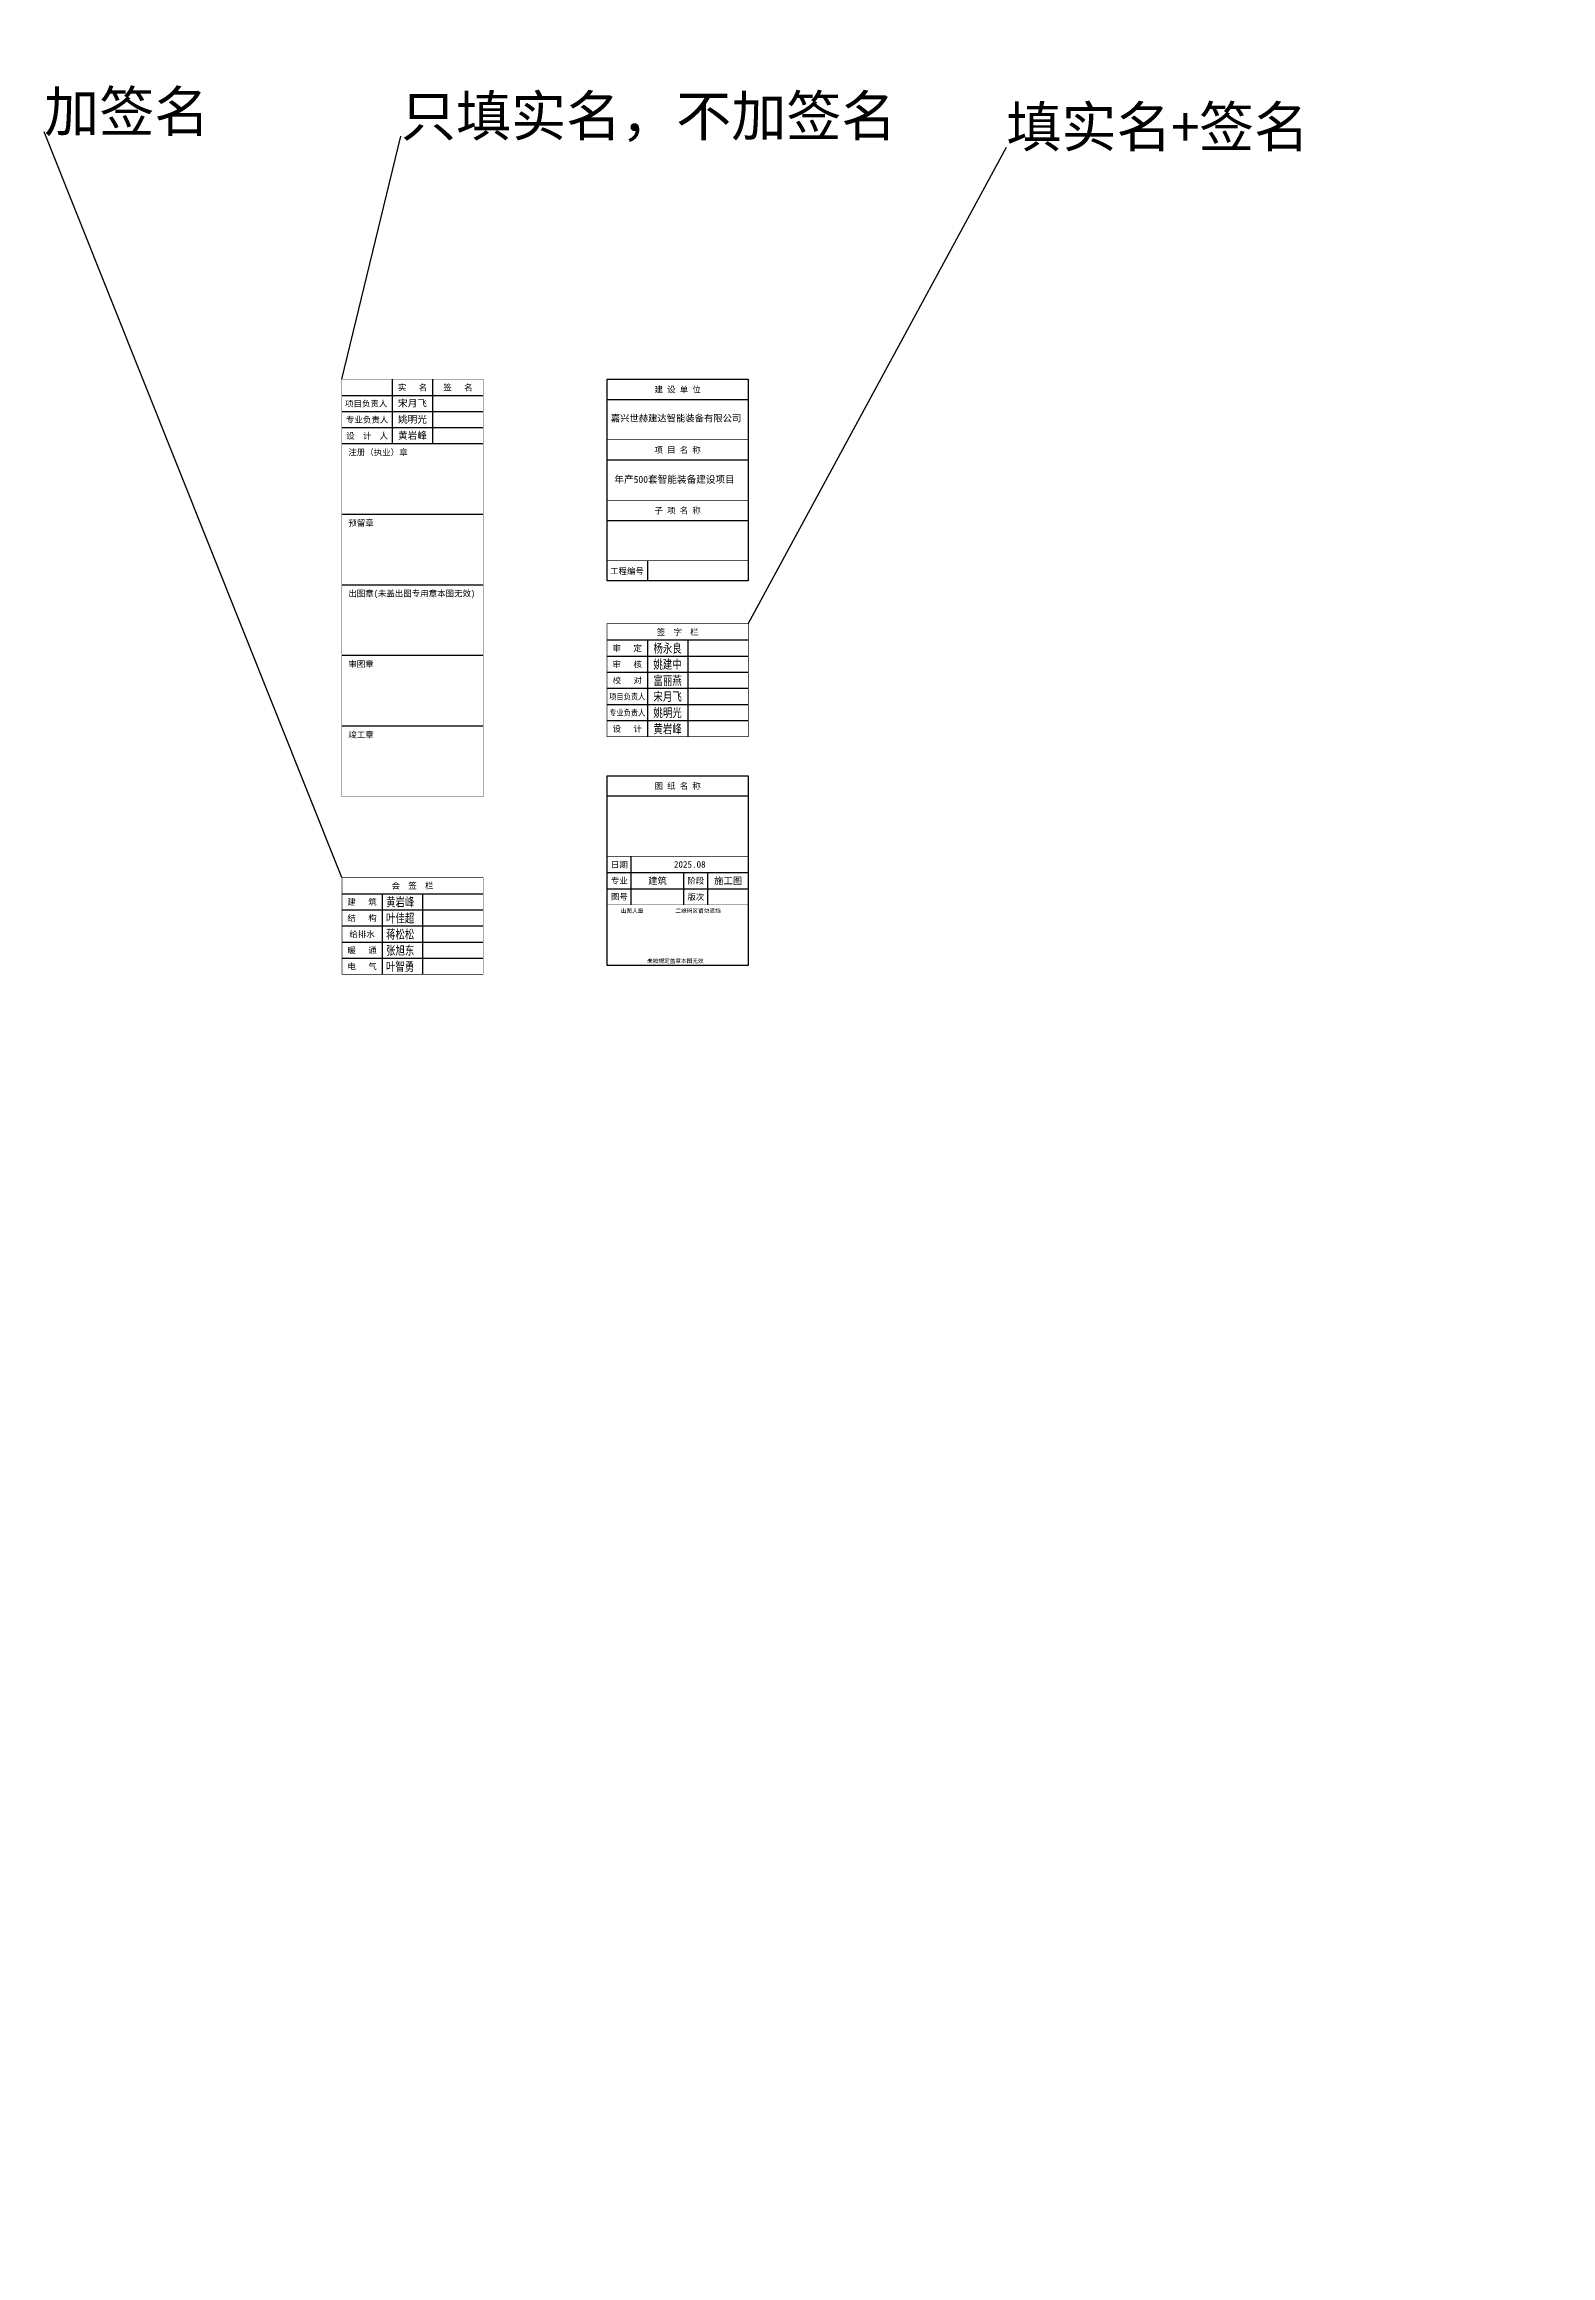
# Model space of a CAD drawing. Extents: x -222544 to -13848, y -31368 to 85559.
# Drawn here: x -222544 to -147883, y -24061 to 85559 of the extents above; entities that cross this region are included whole.
import ezdxf
from ezdxf.enums import TextEntityAlignment as Align
from ezdxf.xclip import XClip

# ---------------------------------------------------------------- set-up
doc = ezdxf.new("R2010")
doc.units = 0
doc.header["$LTSCALE"] = 1000
doc.header["$MEASUREMENT"] = 0
doc.header["$XCLIPFRAME"] = 0
doc.linetypes.add('10平面$0$DASH', pattern=[0.35, 0.25, -0.1])
doc.linetypes.add('10平面$0$DOTE', pattern=[2.42, 2, -0.2, 0.02, -0.2])
for name, color, linetype in [('0-cxFrame', 155, 'Continuous'), ('10平面$0$A-AXIS-DOTE', 14, '10平面$0$DOTE'), ('10平面$0$A-HATCH-2', 251, 'Continuous'), ('10平面$0$A-WINDOW', 140, 'Continuous'), ('10平面$0$AS-WALL', 40, 'Continuous'), ('10平面$0$AS-结构边线层', 200, 'Continuous'), ('A-WINDOW', 140, 'Continuous'), ('qianming', 155, 'Continuous')]:
    doc.layers.add(name, color=color, linetype=linetype)
doc.styles.add('BZHZ', font='bzxw', dxfattribs={"width": 0.8, "bigfont": 'bzhz'})
doc.styles.add('cx_biaoti', font='')
doc.styles.add('cx_tuming', font='')
doc.styles.add('图框宋体', font='', dxfattribs={"width": 0.75})
doc.styles.add('黑体', font='', dxfattribs={"height": 12})
doc.styles.get('cx_biaoti').set_extended_font_data('SimSun')
doc.styles.get('cx_tuming').set_extended_font_data('SimHei')
doc.styles.get('图框宋体').set_extended_font_data('SimSun')
doc.styles.get('黑体').set_extended_font_data('SimHei')

# ---------------------------------------------------------------- blocks, each defined once
blk = doc.blocks.new('10平面$0$dote')
at = {"layer": '10平面$0$A-AXIS-DOTE', "ltscale": 2}
for p, q in [((98696.4, -164750), (-75513.6, -164750)), ((98696.4, -255900), (-97273.6, -255900))]:
    blk.add_line(p, q, dxfattribs=at)
blk = doc.blocks.new('10平面$0$43243')
at = {"layer": '10平面$0$AS-结构边线层'}
for points in [[(-264361, 722920), (-285754, 656986), (-285754, 639720), (-254454, 639720), (-254454, 640170), (-252354, 640170), (-252354, 639720), (-250514, 639720), (-250514, 639550), (-229294, 639550)], [(-229294, 621290), (-250514, 621290), (-250514, 621120), (-252354, 621120), (-252354, 620570), (-254454, 620570), (-254454, 621120), (-263994, 621120), (-263994, 621290), (-277514, 621290), (-277514, 621120), (-279354, 621120), (-279354, 620570), (-281454, 620570), (-281454, 621120), (-295987, 621120), (-313454, 567286)], [(-313454, 548520), (-281454, 548520), (-281454, 549070), (-279354, 549070), (-279354, 548520), (-277514, 548520), (-277514, 548350), (-263994, 548350), (-263994, 548520), (-254454, 548520), (-254454, 549070), (-252354, 549070), (-252354, 548520), (-250514, 548520), (-250514, 548350), (-229294, 548350)]]:
    blk.add_lwpolyline(points, dxfattribs=at)
blk = doc.blocks.new('10平面$0$4324324')
at = {"layer": '10平面$0$A-HATCH-2', "linetype": '10平面$0$DASH'}
for p, q in [((-312854.2, 549870), (-138054.2, 549870)), ((-312854.2, 549370), (-138054.2, 549370))]:
    blk.add_line(p, q, dxfattribs=at)
blk = doc.blocks.new('10平面$0$w42343')
at = {"layer": '10平面$0$A-HATCH-2', "linetype": '10平面$0$DASH'}
for p, q in [((-263654.2, 640970), (-128354.2, 640970)), ((-263654.2, 640470), (-128354.2, 640470))]:
    blk.add_line(p, q, dxfattribs=at)
blk = doc.blocks.new('10平面')
at = {"layer": '10平面$0$A-WINDOW'}
for name in ['10平面$0$43243', '10平面$0$w42343', '10平面$0$4324324']:
    blk.add_blockref(name, (0, 0), dxfattribs=at)
at = {"layer": '10平面$0$AS-WALL'}
blk.add_blockref('10平面$0$dote', (-220736.4, 804820), dxfattribs=at)
blk = doc.blocks.new('zjcx_lan_xinxi(Dragon)')
for p, q in [((7000, -3200), (0, -3200)), ((7000, -6700), (0, -6700)), ((7000, -10200), (0, -10200)), ((7000, -13700), (0, -13700)), ((7000, -17200), (0, -17200))]:
    blk.add_line(p, q)
at = {"const_width": 25}
blk.add_lwpolyline([(0, -20700), (7000, -20700), (7000, 0), (0, 0)], close=True, dxfattribs=at)
for points in [[(2500, -3200), (2500, 0)], [(4500, -3200), (4500, 0)], [(0, -800), (7000, -800)], [(0, -1600), (7000, -1600)], [(0, -2400), (7000, -2400)]]:
    blk.add_lwpolyline(points)
for points in [[(7000, -3200), (7000, 0)], [(0, -3200), (7000, -3200)], [(0, -20700), (7000, -20700), (7000, -3200)], [(0, -20700), (7000, -20700)]]:
    blk.add_lwpolyline(points, dxfattribs=at)
at = {"style": '图框宋体'}
for s, p in [('项目负责人', (1204, -1200)), ('实   名', (3500, -400)), ('签   名', (5750, -400)), ('专业负责人', (1250, -2000)), ('设  计  人', (1250, -2800))]:
    blk.add_text(s, height=300, dxfattribs=at).set_placement(p, align=Align.MIDDLE)
for s, p in [('注册（执业）章', (318, -3771)), ('预留章', (318, -7271)), ('出图章(未盖出图专用章本图无效)', (318, -10771)), ('审图章', (318, -14271)), ('竣工章', (318, -17771))]:
    blk.add_text(s, height=300, dxfattribs=at).set_placement(p)
blk = doc.blocks.new('T-信息(Dragon)')
at = {"layer": '0-cxFrame'}
blk.add_blockref('zjcx_lan_xinxi(Dragon)', (0, 0), dxfattribs=at)
at = {"layer": 'qianming', "color": 3, "style": 'cx_biaoti'}
for s, p in [('宋月飞', (3497, -1185)), ('姚明光', (3497, -1985)), ('黄岩峰', (3497, -2785))]:
    blk.add_text(s, height=350, dxfattribs=at).set_placement(p, align=Align.MIDDLE_CENTER)
blk = doc.blocks.new('zjcx_lan_huiqian(Dragon)')
for p, q in [((-7000, -800), (0, -800)), ((-5000, -800), (-5000, -4800)), ((-3000, -800), (-3000, -4800)), ((-7000, -1600), (0, -1600)), ((-7000, -2400), (0, -2400)), ((-7000, -3200), (0, -3200)), ((-7000, -4000), (0, -4000))]:
    blk.add_line(p, q)
at = {"const_width": 30}
blk.add_lwpolyline([(-7000, 0), (0, 0)], dxfattribs=at)
blk.add_lwpolyline([(-7000, 0), (0, 0), (0, -4800), (-7000, -4800)], close=True, dxfattribs=at)
at = {"style": 'cx_biaoti'}
for s, p in [('建   筑', (-6000, -1200)), ('会  签  栏', (-3500, -400)), ('结   构', (-6000, -2000)), ('给排水', (-6000, -2800)), ('暖   通', (-6000, -3600)), ('电   气', (-6000, -4400))]:
    blk.add_text(s, height=300, dxfattribs=at).set_placement(p, align=Align.MIDDLE)
blk = doc.blocks.new('T-汇签(Dragon)')
at = {"layer": '0-cxFrame'}
blk.add_blockref('zjcx_lan_huiqian(Dragon)', (0, 0), dxfattribs=at)
at = {"layer": 'qianming', "style": 'BZHZ', "width": 0.8}
for s, p in [('黄岩峰', (-4112, -1200)), ('叶佳超', (-4112, -2000)), ('蒋松松', (-4112, -2800)), ('叶智勇', (-4112, -4400)), ('张旭东', (-4112, -3600))]:
    blk.add_text(s, height=450, dxfattribs=at).set_placement(p, align=Align.MIDDLE)
blk = doc.blocks.new('zjcx_lan_qianzi(Dragon)')
for p, q in [((-7000, 4800), (0, 4800)), ((-5000, 4800), (-5000, 0)), ((-3000, 4800), (-3000, 0)), ((-7000, 4000), (0, 4000)), ((-7000, 3200), (0, 3200)), ((-7000, 2400), (0, 2400)), ((-7000, 1600), (0, 1600)), ((-7000, 800), (0, 800))]:
    blk.add_line(p, q)
at = {"const_width": 30}
blk.add_lwpolyline([(-7000, 5600), (0, 5600)], dxfattribs=at)
blk.add_lwpolyline([(-7000, 5600), (0, 5600), (0, 0), (-7000, 0)], close=True, dxfattribs=at)
at = {"style": 'cx_biaoti'}
for s, p in [('审   定', (-6000, 4400)), ('签  字  栏', (-3500, 5200)), ('审   核', (-6000, 3600)), ('校   对', (-6000, 2800)), ('设   计', (-6000, 400))]:
    blk.add_text(s, height=300, dxfattribs=at).set_placement(p, align=Align.MIDDLE)
at = {"style": 'cx_biaoti', "width": 0.85}
for s, p in [('项目负责人', (-6000, 2000)), ('专业负责人', (-6000, 1200))]:
    blk.add_text(s, height=300, dxfattribs=at).set_placement(p, align=Align.MIDDLE)
blk = doc.blocks.new('T-签字(Dragon)')
at = {"layer": '0-cxFrame'}
blk.add_blockref('zjcx_lan_qianzi(Dragon)', (0, 0), dxfattribs=at)
at = {"layer": 'qianming', "style": 'BZHZ', "width": 0.8}
for s, p in [('杨永良', (-4000, 4400)), ('姚建中', (-4000, 3600)), ('宋月飞', (-4000, 2000)), ('富丽燕', (-4000, 2800)), ('姚明光', (-4000, 1200)), ('黄岩峰', (-4000, 400))]:
    blk.add_text(s, height=450, dxfattribs=at).set_placement(p, align=Align.MIDDLE)
blk = doc.blocks.new('zjcx_lan_tuming(Dragon)')
for p, q in [((-7000, 8400), (0, 8400)), ((-7000, 4600), (0, 4600)), ((-5800, 3000), (-5800, 5400)), ((-3200, 3000), (-3200, 4600)), ((-2000, 3000), (-2000, 4600)), ((-7000, 3800), (0, 3800))]:
    blk.add_line(p, q)
at = {"const_width": 30}
for points in [[(-7000, 9400), (0, 9400)], [(-7000, 5400), (0, 5400)], [(-7000, 3000), (0, 3000)], [(-7000, 0), (0, 0)]]:
    blk.add_lwpolyline(points, dxfattribs=at)
blk.add_lwpolyline([(-7000, 9400), (0, 9400), (0, 0), (-7000, 0)], close=True)
at = {"style": 'cx_biaoti'}
for s, p in [('图 纸 名 称', (-3500, 8900)), ('专业', (-6388, 4200)), ('日期', (-6388, 5000)), ('阶段', (-2600, 4200)), ('图号', (-6388, 3400)), ('版次', (-2600, 3400))]:
    blk.add_text(s, height=300, dxfattribs=at).set_placement(p, align=Align.MIDDLE)
for s, p in [('出图人章', (-6316, 2607)), ('二维码区请勿遮挡', (-3609, 2607)), ('未按规定盖章本图无效', (-5013, 120))]:
    blk.add_text(s, height=200, dxfattribs=at).set_placement(p)
blk = doc.blocks.new('T-图签(Dragon)')
blk.add_blockref('zjcx_lan_tuming(Dragon)', (0, 0))
at = {"color": 3, "style": 'cx_biaoti'}
for s, p in [('建筑', (-4500, 4200)), ('2025.08', (-2900, 5000)), ('施工图', (-1000, 4200))]:
    blk.add_text(s, height=330, dxfattribs=at).set_placement(p, align=Align.MIDDLE)
blk = doc.blocks.new('zjcx_lan_xiangmu(Dragon)')
for p, q in [((-7000, 9000), (0, 9000)), ((-7000, 6000), (0, 6000)), ((-7000, 3000), (0, 3000)), ((-5000, 1000), (-5000, 0))]:
    blk.add_line(p, q)
at = {"const_width": 30}
for points in [[(-7000, 10000), (0, 10000)], [(-7000, 7000), (0, 7000)], [(-7000, 7000), (0, 7000)], [(-7000, 4000), (0, 4000)], [(-7000, 4000), (0, 4000)], [(-7000, 1000), (0, 1000)], [(-7000, 0), (0, 0)]]:
    blk.add_lwpolyline(points, dxfattribs=at)
blk.add_lwpolyline([(-7000, 10000), (0, 10000), (0, 0), (-7000, 0)], close=True)
at = {"style": 'cx_biaoti'}
for s, p in [('建 设 单 位', (-3500, 9500)), ('项 目 名 称', (-3500, 6500)), ('子 项 名 称', (-3500, 3500)), ('工程编号', (-6013, 500))]:
    blk.add_text(s, height=300, dxfattribs=at).set_placement(p, align=Align.MIDDLE)
blk = doc.blocks.new('T-项目(Dragon)')
blk.add_blockref('zjcx_lan_xiangmu(Dragon)', (0, 0))
at = {"color": 3, "style": 'cx_tuming'}
for s, height, p in [('嘉兴世赫建达智能装备有限公司', 330, (-6816, 7901)), ('年产500套智能装备建设项目 ', 350, (-6638, 4859))]:
    blk.add_text(s, height=height, dxfattribs=at).set_placement(p)

msp = doc.modelspace()

# ---------------------------------------------------------------- linework, layer by layer
for p, q in [((-207792.8, 44253.9), (-222544.2, 81223.3)), ((-207792.8, 68953.9), (-204864.3, 81004.3)), ((-187652.6, 56833), (-174860, 80462.6))]:
    msp.add_line(p, q)

# ---------------------------------------------------------------- block references
at = {"layer": '0-cxFrame'}
for name, p in [('T-信息(Dragon)', (-207792.8, 68953.9)), ('T-项目(Dragon)', (-187652.6, 58954.1)), ('T-签字(Dragon)', (-187652.6, 51233)), ('T-图签(Dragon)', (-187652.6, 39902.1)), ('T-汇签(Dragon)', (-200792.8, 44253.9))]:
    msp.add_blockref(name, p, dxfattribs=at)
at = {"layer": 'A-WINDOW'}
ref = msp.add_blockref('10平面', (96415.9, -617629.4), dxfattribs=at)
XClip(ref).set_block_clipping_path([(-138597.9348454606, 638955.4337286151), (-127699.4397844896, 643918.9745761734)])
ref = msp.add_blockref('10平面', (89760.1, -572410.9), dxfattribs=at)
XClip(ref).set_block_clipping_path([(-138649.4371028924, 547908.4159631686), (-127397.9057266749, 552712.4060170917)])

# ---------------------------------------------------------------- texts
at = {"style": '黑体'}
for s, p in [('加签名', (-222544.2, 81223.3)), ('只填实名，不加签名', (-204864.3, 81004.3)), ('填实名+签名', (-174860, 80462.6))]:
    msp.add_text(s, height=2000, dxfattribs=at).set_placement(p)

doc.saveas('drawing.dxf')
